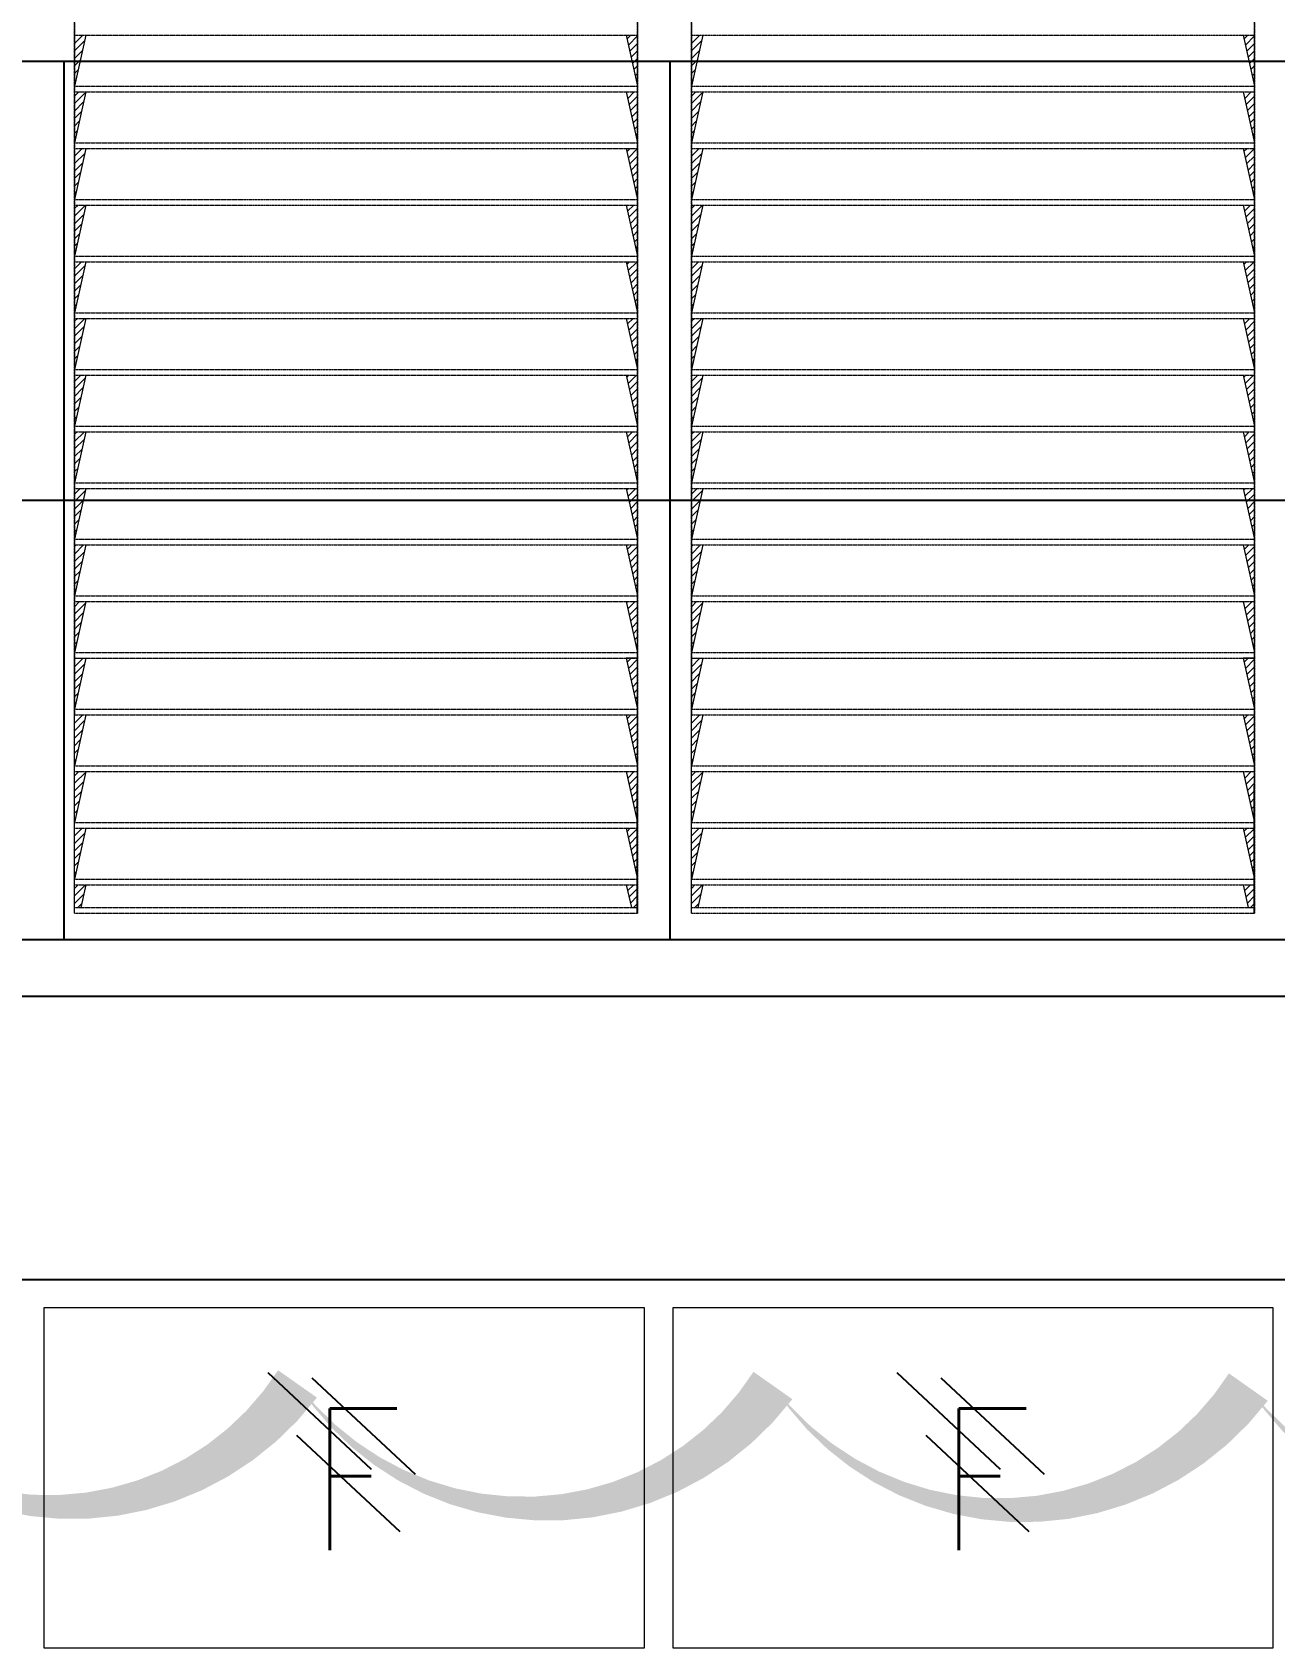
# Model space of a CAD drawing. Header units: inches. Extents: x 102027 to 175311, y -32523 to 10797.
# Drawn here: x 133126 to 135319, y -26163 to -23312 of the extents above; entities that cross this region are included whole.
import ezdxf
from ezdxf import colors
from ezdxf.entities.mleader import LeaderData, LeaderLine
from ezdxf.math import Vec2, Vec3

# ---------------------------------------------------------------- set-up
doc = ezdxf.new("R2010")
doc.units = ezdxf.units.IN
doc.header["$MEASUREMENT"] = 0
for name, pattern in [('CENTER', [2, 1.25, -0.25, 0.25, -0.25]), ('HIDDEN', [0.375, 0.25, -0.125]), ('HIDDEN2', [0.1875, 0.125, -0.0625])]:
    doc.linetypes.add(name, pattern=pattern)
for name, color, linetype in [('1', 1, 'CENTER'), ('M-HVAC-DUCT-NEW', 5, 'Continuous'), ('M-HVAC-PIPE-NEW', 6, 'HIDDEN2'), ('M-X-BKGD', 8, 'Continuous')]:
    doc.layers.add(name, color=color, linetype=linetype)
doc.layers.add('grid nos', color=253, linetype='Continuous', lineweight=0)
doc.styles.add('RomanS', font='romans.shx', dxfattribs={"width": 0.8})
doc.styles.add('SIMPLEX', font='simplex.shx')

# ---------------------------------------------------------------- blocks, each defined once
blk = doc.blocks.new('LOUVER VIL 3')
at = {"layer": '1', "color": 170, "lineweight": 0}
for p, q in [((102387.3, -14110.9), (102387.3, -12810.9)), ((102387.3, -12810.9), (102387.3, -14110.9)), ((103381.3, -14460.9), (103381.3, -12810.9)), ((103381.3, -12810.9), (103381.3, -14460.9)), ((103476.3, -14110.9), (103476.3, -12810.9)), ((103476.3, -12810.9), (103476.3, -14110.9)), ((104470.3, -14460.9), (104470.3, -12810.9)), ((104470.3, -12810.9), (104470.3, -14460.9)), ((102387.3, -12910.9), (103381.3, -12910.9)), ((103361.3, -12910.9), (103381.3, -12910.9)), ((103361.3, -12910.9), (103381.3, -12910.9)), ((103476.3, -12910.9), (104470.3, -12910.9)), ((104450.3, -12910.9), (104470.3, -12910.9)), ((104450.3, -12910.9), (104470.3, -12910.9)), ((102387.3, -13000.9), (103381.3, -13000.9)), ((103476.3, -13000.9), (104470.3, -13000.9)), ((102387.3, -13010.9), (103381.3, -13010.9)), ((103361.3, -13010.9), (103381.3, -13010.9)), ((103361.3, -13010.9), (103381.3, -13010.9)), ((103476.3, -13010.9), (104470.3, -13010.9)), ((104450.3, -13010.9), (104470.3, -13010.9)), ((104450.3, -13010.9), (104470.3, -13010.9)), ((102387.3, -13100.9), (103381.3, -13100.9)), ((102387.3, -13110.9), (103381.3, -13110.9)), ((103361.3, -13110.9), (103381.3, -13110.9)), ((103361.3, -13110.9), (103381.3, -13110.9)), ((103476.3, -13100.9), (104470.3, -13100.9)), ((103476.3, -13110.9), (104470.3, -13110.9)), ((104450.3, -13110.9), (104470.3, -13110.9)), ((104450.3, -13110.9), (104470.3, -13110.9)), ((102387.3, -13200.9), (103381.3, -13200.9)), ((103476.3, -13200.9), (104470.3, -13200.9)), ((102387.3, -13210.9), (103381.3, -13210.9)), ((103361.3, -13210.9), (103381.3, -13210.9)), ((103361.3, -13210.9), (103381.3, -13210.9)), ((103476.3, -13210.9), (104470.3, -13210.9)), ((104450.3, -13210.9), (104470.3, -13210.9)), ((104450.3, -13210.9), (104470.3, -13210.9)), ((102387.3, -13300.9), (103381.3, -13300.9)), ((102387.3, -13310.9), (103381.3, -13310.9)), ((103361.3, -13310.9), (103381.3, -13310.9)), ((103361.3, -13310.9), (103381.3, -13310.9)), ((103476.3, -13300.9), (104470.3, -13300.9)), ((103476.3, -13310.9), (104470.3, -13310.9)), ((104450.3, -13310.9), (104470.3, -13310.9)), ((104450.3, -13310.9), (104470.3, -13310.9)), ((102387.3, -13400.9), (103381.3, -13400.9)), ((103476.3, -13400.9), (104470.3, -13400.9)), ((102387.3, -13410.9), (103381.3, -13410.9)), ((103361.3, -13410.9), (103381.3, -13410.9)), ((103361.3, -13410.9), (103381.3, -13410.9)), ((103476.3, -13410.9), (104470.3, -13410.9)), ((104450.3, -13410.9), (104470.3, -13410.9)), ((104450.3, -13410.9), (104470.3, -13410.9)), ((102387.3, -13500.9), (103381.3, -13500.9)), ((102387.3, -13510.9), (103381.3, -13510.9)), ((103361.3, -13510.9), (103381.3, -13510.9)), ((103361.3, -13510.9), (103381.3, -13510.9)), ((103476.3, -13500.9), (104470.3, -13500.9)), ((103476.3, -13510.9), (104470.3, -13510.9)), ((104450.3, -13510.9), (104470.3, -13510.9)), ((104450.3, -13510.9), (104470.3, -13510.9)), ((102387.3, -13600.9), (103381.3, -13600.9)), ((103476.3, -13600.9), (104470.3, -13600.9)), ((102387.3, -13610.9), (103381.3, -13610.9)), ((103361.3, -13610.9), (103381.3, -13610.9)), ((103361.3, -13610.9), (103381.3, -13610.9)), ((103476.3, -13610.9), (104470.3, -13610.9)), ((104450.3, -13610.9), (104470.3, -13610.9)), ((104450.3, -13610.9), (104470.3, -13610.9)), ((102387.3, -13700.9), (103381.3, -13700.9)), ((102387.3, -13710.9), (103381.3, -13710.9)), ((103361.3, -13710.9), (103381.3, -13710.9)), ((103361.3, -13710.9), (103381.3, -13710.9)), ((103476.3, -13700.9), (104470.3, -13700.9)), ((103476.3, -13710.9), (104470.3, -13710.9)), ((104450.3, -13710.9), (104470.3, -13710.9)), ((104450.3, -13710.9), (104470.3, -13710.9)), ((102387.3, -13800.9), (103381.3, -13800.9)), ((103476.3, -13800.9), (104470.3, -13800.9)), ((102387.3, -13810.9), (103381.3, -13810.9)), ((103361.3, -13810.9), (103381.3, -13810.9)), ((103361.3, -13810.9), (103381.3, -13810.9)), ((103476.3, -13810.9), (104470.3, -13810.9)), ((104450.3, -13810.9), (104470.3, -13810.9)), ((104450.3, -13810.9), (104470.3, -13810.9)), ((102387.3, -13900.9), (103381.3, -13900.9)), ((102387.3, -13910.9), (103381.3, -13910.9)), ((103361.3, -13910.9), (103381.3, -13910.9)), ((103361.3, -13910.9), (103381.3, -13910.9)), ((103476.3, -13900.9), (104470.3, -13900.9)), ((103476.3, -13910.9), (104470.3, -13910.9)), ((104450.3, -13910.9), (104470.3, -13910.9)), ((104450.3, -13910.9), (104470.3, -13910.9)), ((102387.3, -14000.9), (103381.3, -14000.9)), ((103476.3, -14000.9), (104470.3, -14000.9)), ((102387.3, -14010.9), (103381.3, -14010.9)), ((103361.3, -14010.9), (103381.3, -14010.9)), ((103361.3, -14010.9), (103381.3, -14010.9)), ((103476.3, -14010.9), (104470.3, -14010.9)), ((104450.3, -14010.9), (104470.3, -14010.9)), ((104450.3, -14010.9), (104470.3, -14010.9)), ((102387.3, -14100.9), (103381.3, -14100.9)), ((102387.3, -14110.9), (103381.3, -14110.9)), ((103361.3, -14110.9), (103381.3, -14110.9)), ((103361.3, -14110.9), (103381.3, -14110.9)), ((103381.1, -14100.9), (103381.3, -14100.9)), ((103381.1, -14100.9), (103381.3, -14100.9)), ((103476.3, -14100.9), (104470.3, -14100.9)), ((103476.3, -14110.9), (104470.3, -14110.9)), ((104450.3, -14110.9), (104470.3, -14110.9)), ((104450.3, -14110.9), (104470.3, -14110.9)), ((104470.1, -14100.9), (104470.3, -14100.9)), ((104470.1, -14100.9), (104470.3, -14100.9)), ((102387.3, -14200.9), (103381.3, -14200.9)), ((103380.9, -14200.9), (103381.3, -14200.9)), ((103380.9, -14200.9), (103381.3, -14200.9)), ((103476.3, -14200.9), (104470.3, -14200.9)), ((104469.9, -14200.9), (104470.3, -14200.9)), ((104469.9, -14200.9), (104470.3, -14200.9)), ((102387.3, -14210.9), (103381.3, -14210.9)), ((103361.3, -14210.9), (103381.3, -14210.9)), ((103361.3, -14210.9), (103381.3, -14210.9)), ((103476.3, -14210.9), (104470.3, -14210.9)), ((104450.3, -14210.9), (104470.3, -14210.9)), ((104450.3, -14210.9), (104470.3, -14210.9)), ((102387.3, -14300.9), (103381.3, -14300.9)), ((102387.3, -14310.9), (103381.3, -14310.9)), ((103361.3, -14310.9), (103381.3, -14310.9)), ((103361.3, -14310.9), (103381.3, -14310.9)), ((103380.7, -14300.9), (103381.3, -14300.9)), ((103380.7, -14300.9), (103381.3, -14300.9)), ((103476.3, -14300.9), (104470.3, -14300.9)), ((103476.3, -14310.9), (104470.3, -14310.9)), ((104450.3, -14310.9), (104470.3, -14310.9)), ((104450.3, -14310.9), (104470.3, -14310.9)), ((104469.7, -14300.9), (104470.3, -14300.9)), ((104469.7, -14300.9), (104470.3, -14300.9)), ((102387.3, -14400.9), (103381.3, -14400.9)), ((103380.5, -14400.9), (103381.3, -14400.9)), ((103380.5, -14400.9), (103381.3, -14400.9)), ((103476.3, -14400.9), (104470.3, -14400.9)), ((104469.5, -14400.9), (104470.3, -14400.9)), ((104469.5, -14400.9), (104470.3, -14400.9)), ((102387.3, -14410.9), (103381.3, -14410.9)), ((103361.3, -14410.9), (103381.3, -14410.9)), ((103361.3, -14410.9), (103381.3, -14410.9)), ((103476.3, -14410.9), (104470.3, -14410.9)), ((104450.3, -14410.9), (104470.3, -14410.9)), ((104450.3, -14410.9), (104470.3, -14410.9)), ((102387.3, -14450.9), (103381.3, -14450.9)), ((103370.2, -14450.9), (103381.3, -14450.9)), ((103370.2, -14450.9), (103380.4, -14450.9)), ((103476.3, -14450.9), (104470.3, -14450.9)), ((104459.2, -14450.9), (104470.3, -14450.9)), ((104459.2, -14450.9), (104469.4, -14450.9)), ((102387.3, -14460.9), (103381.3, -14460.9)), ((103380.4, -14460.9), (103381.3, -14460.9)), ((103476.3, -14460.9), (104470.3, -14460.9)), ((104469.4, -14460.9), (104470.3, -14460.9))]:
    blk.add_line(p, q, dxfattribs=at)
at = {"layer": 'grid nos', "color": 170, "linetype": 'Continuous', "ltscale": 10000}
for p, q in [((102387.3, -12912.2), (102388.6, -12910.9)), ((102387.3, -12925.5), (102401.9, -12910.9)), ((103362.7, -12917.5), (103369.3, -12910.9)), ((103365.1, -12928.3), (103381.3, -12912.2)), ((103476.3, -12912.2), (103477.6, -12910.9)), ((103476.3, -12925.5), (103490.9, -12910.9)), ((104451.7, -12917.5), (104458.3, -12910.9)), ((104454.1, -12928.3), (104470.3, -12912.2)), ((102387.3, -12938.7), (102405, -12921)), ((102387.3, -12952), (102401.2, -12938)), ((103367.6, -12939.2), (103381.3, -12925.5)), ((103370, -12950), (103381.3, -12938.7)), ((103476.3, -12938.7), (103494, -12921)), ((103476.3, -12952), (103490.2, -12938)), ((104456.6, -12939.2), (104470.3, -12925.5)), ((104459, -12950), (104470.3, -12938.7)), ((102387.3, -12965.2), (102397.4, -12955.1)), ((102387.3, -12978.5), (102393.7, -12972.1)), ((103372.4, -12960.9), (103381.3, -12952)), ((103374.8, -12971.7), (103381.3, -12965.2)), ((103476.3, -12965.2), (103486.4, -12955.1)), ((103476.3, -12978.5), (103482.7, -12972.1)), ((104461.4, -12960.9), (104470.3, -12952)), ((104463.8, -12971.7), (104470.3, -12965.2)), ((102387.3, -12991.8), (102389.9, -12989.2)), ((103377.2, -12982.6), (103381.3, -12978.5)), ((103379.6, -12993.4), (103381.3, -12991.7)), ((103476.3, -12991.8), (103478.9, -12989.2)), ((104466.2, -12982.6), (104470.3, -12978.5)), ((104468.6, -12993.4), (104470.3, -12991.7)), ((102387.3, -13018.3), (102394.7, -13010.9)), ((102387.3, -13031.5), (102407.1, -13011.7)), ((102387.3, -13044.8), (102403.3, -13028.8)), ((103361.4, -13011.6), (103362.1, -13010.9)), ((103363.8, -13022.4), (103375.4, -13010.9)), ((103366.2, -13033.3), (103381.3, -13018.3)), ((103368.7, -13044.1), (103381.3, -13031.5)), ((103476.3, -13018.3), (103483.7, -13010.9)), ((103476.3, -13031.5), (103496.1, -13011.7)), ((103476.3, -13044.8), (103492.3, -13028.8)), ((104450.4, -13011.6), (104451.1, -13010.9)), ((104452.8, -13022.4), (104464.4, -13010.9)), ((104455.2, -13033.3), (104470.3, -13018.3)), ((104457.7, -13044.1), (104470.3, -13031.5)), ((102387.3, -13058.1), (102399.5, -13045.8)), ((103371.1, -13055), (103381.3, -13044.8)), ((103373.5, -13065.8), (103381.3, -13058)), ((103476.3, -13058.1), (103488.5, -13045.8)), ((104460.1, -13055), (104470.3, -13044.8)), ((104462.5, -13065.8), (104470.3, -13058)), ((102387.3, -13071.3), (102395.7, -13062.9)), ((102387.3, -13084.6), (102391.9, -13079.9)), ((103375.9, -13076.7), (103381.3, -13071.3)), ((103378.3, -13087.5), (103381.3, -13084.6)), ((103476.3, -13071.3), (103484.7, -13062.9)), ((103476.3, -13084.6), (103480.9, -13079.9)), ((104464.9, -13076.7), (104470.3, -13071.3)), ((104467.3, -13087.5), (104470.3, -13084.6)), ((102387.3, -13097.8), (102388.1, -13097)), ((102387.3, -13111.1), (102387.5, -13110.9)), ((102387.3, -13124.3), (102400.7, -13110.9)), ((103362.5, -13116.5), (103368.2, -13110.9)), ((103364.9, -13127.4), (103381.3, -13111.1)), ((103380.7, -13098.4), (103381.3, -13097.8)), ((103476.3, -13097.8), (103477.1, -13097)), ((103476.3, -13111.1), (103476.5, -13110.9)), ((103476.3, -13124.3), (103489.7, -13110.9)), ((104451.5, -13116.5), (104457.2, -13110.9)), ((104453.9, -13127.4), (104470.3, -13111.1)), ((104469.7, -13098.4), (104470.3, -13097.8)), ((102387.3, -13137.6), (102405.3, -13119.5)), ((102387.3, -13150.9), (102401.6, -13136.6)), ((103367.3, -13138.2), (103381.3, -13124.3)), ((103369.8, -13149.1), (103381.3, -13137.6)), ((103476.3, -13137.6), (103494.3, -13119.5)), ((103476.3, -13150.9), (103490.6, -13136.6)), ((104456.3, -13138.2), (104470.3, -13124.3)), ((104458.8, -13149.1), (104470.3, -13137.6)), ((102387.3, -13164.1), (102397.8, -13153.6)), ((102387.3, -13177.4), (102394, -13170.7)), ((103372.2, -13159.9), (103381.3, -13150.8)), ((103374.6, -13170.8), (103381.3, -13164.1)), ((103476.3, -13164.1), (103486.8, -13153.6)), ((103476.3, -13177.4), (103483, -13170.7)), ((104461.2, -13159.9), (104470.3, -13150.8)), ((104463.6, -13170.8), (104470.3, -13164.1)), ((102387.3, -13190.6), (102390.2, -13187.7)), ((103377, -13181.6), (103381.3, -13177.4)), ((103379.4, -13192.5), (103381.3, -13190.6)), ((103476.3, -13190.6), (103479.2, -13187.7)), ((104466, -13181.6), (104470.3, -13177.4)), ((104468.4, -13192.5), (104470.3, -13190.6)), ((102387.3, -13217.1), (102393.5, -13210.9)), ((102387.3, -13230.4), (102406.8, -13210.9)), ((102387.3, -13243.7), (102403.6, -13227.3)), ((103363.6, -13221.5), (103374.3, -13210.9)), ((103366, -13232.4), (103381.3, -13217.1)), ((103368.5, -13243.2), (103381.3, -13230.4)), ((103476.3, -13217.1), (103482.5, -13210.9)), ((103476.3, -13230.4), (103495.8, -13210.9)), ((103476.3, -13243.7), (103492.6, -13227.3)), ((104452.6, -13221.5), (104463.3, -13210.9)), ((104455, -13232.4), (104470.3, -13217.1)), ((104457.5, -13243.2), (104470.3, -13230.4)), ((102387.3, -13256.9), (102399.8, -13244.4)), ((103370.9, -13254.1), (103381.3, -13243.7)), ((103373.3, -13264.9), (103381.3, -13256.9)), ((103476.3, -13256.9), (103488.8, -13244.4)), ((104459.9, -13254.1), (104470.3, -13243.7)), ((104462.3, -13264.9), (104470.3, -13256.9)), ((102387.3, -13270.2), (102396, -13261.4)), ((102387.3, -13283.4), (102392.2, -13278.5)), ((103375.7, -13275.7), (103381.3, -13270.2)), ((103378.1, -13286.6), (103381.3, -13283.4)), ((103476.3, -13270.2), (103485, -13261.4)), ((103476.3, -13283.4), (103481.2, -13278.5)), ((104464.7, -13275.7), (104470.3, -13270.2)), ((104467.1, -13286.6), (104470.3, -13283.4)), ((102387.3, -13296.7), (102388.5, -13295.5)), ((102387.3, -13323.2), (102399.6, -13310.9)), ((103362.3, -13315.6), (103367.1, -13310.9)), ((103364.7, -13326.5), (103380.3, -13310.9)), ((103380.5, -13297.4), (103381.3, -13296.7)), ((103476.3, -13296.7), (103477.5, -13295.5)), ((103476.3, -13323.2), (103488.6, -13310.9)), ((104451.3, -13315.6), (104456.1, -13310.9)), ((104453.7, -13326.5), (104469.3, -13310.9)), ((104469.5, -13297.4), (104470.3, -13296.7)), ((102387.3, -13336.5), (102405.7, -13318.1)), ((102387.3, -13349.7), (102401.9, -13335.1)), ((103367.1, -13337.3), (103381.3, -13323.2)), ((103369.6, -13348.2), (103381.3, -13336.5)), ((103476.3, -13336.5), (103494.7, -13318.1)), ((103476.3, -13349.7), (103490.9, -13335.1)), ((104456.1, -13337.3), (104470.3, -13323.2)), ((104458.6, -13348.2), (104470.3, -13336.5)), ((102387.3, -13363), (102398.1, -13352.2)), ((102387.3, -13376.2), (102394.3, -13369.2)), ((103372, -13359), (103381.3, -13349.7)), ((103374.4, -13369.9), (103381.3, -13363)), ((103476.3, -13363), (103487.1, -13352.2)), ((103476.3, -13376.2), (103483.3, -13369.2)), ((104461, -13359), (104470.3, -13349.7)), ((104463.4, -13369.9), (104470.3, -13363)), ((102387.3, -13389.5), (102390.5, -13386.3)), ((103376.8, -13380.7), (103381.3, -13376.2)), ((103379.2, -13391.6), (103381.3, -13389.5)), ((103476.3, -13389.5), (103479.5, -13386.3)), ((104465.8, -13380.7), (104470.3, -13376.2)), ((104468.2, -13391.6), (104470.3, -13389.5)), ((102387.3, -13416), (102392.4, -13410.9)), ((102387.3, -13429.3), (102405.7, -13410.9)), ((102387.3, -13442.5), (102403.9, -13425.9)), ((103363.4, -13420.6), (103373.1, -13410.9)), ((103365.8, -13431.4), (103381.3, -13416)), ((103368.2, -13442.3), (103381.3, -13429.3)), ((103476.3, -13416), (103481.4, -13410.9)), ((103476.3, -13429.3), (103494.7, -13410.9)), ((103476.3, -13442.5), (103492.9, -13425.9)), ((104452.4, -13420.6), (104462.1, -13410.9)), ((104454.8, -13431.4), (104470.3, -13416)), ((104457.2, -13442.3), (104470.3, -13429.3)), ((102387.3, -13455.8), (102400.1, -13442.9)), ((102387.3, -13469.1), (102396.4, -13460)), ((103370.7, -13453.1), (103381.3, -13442.5)), ((103373.1, -13464), (103381.3, -13455.8)), ((103476.3, -13455.8), (103489.1, -13442.9)), ((103476.3, -13469.1), (103485.4, -13460)), ((104459.7, -13453.1), (104470.3, -13442.5)), ((104462.1, -13464), (104470.3, -13455.8)), ((102387.3, -13482.3), (102392.6, -13477)), ((103375.5, -13474.8), (103381.3, -13469)), ((103377.9, -13485.7), (103381.3, -13482.3)), ((103476.3, -13482.3), (103481.6, -13477)), ((104464.5, -13474.8), (104470.3, -13469)), ((104466.9, -13485.7), (104470.3, -13482.3)), ((102387.3, -13495.6), (102388.8, -13494.1)), ((102387.3, -13522.1), (102398.5, -13510.9)), ((102387.3, -13535.3), (102406, -13516.6)), ((103362.1, -13514.7), (103366, -13510.9)), ((103364.5, -13525.6), (103379.2, -13510.9)), ((103380.3, -13496.5), (103381.3, -13495.6)), ((103476.3, -13495.6), (103477.8, -13494.1)), ((103476.3, -13522.1), (103487.5, -13510.9)), ((103476.3, -13535.3), (103495, -13516.6)), ((104451.1, -13514.7), (104455, -13510.9)), ((104453.5, -13525.6), (104468.2, -13510.9)), ((104469.3, -13496.5), (104470.3, -13495.6)), ((102387.3, -13548.6), (102402.2, -13533.7)), ((103366.9, -13536.4), (103381.3, -13522.1)), ((103369.3, -13547.2), (103381.3, -13535.3)), ((103476.3, -13548.6), (103491.2, -13533.7)), ((104455.9, -13536.4), (104470.3, -13522.1)), ((104458.3, -13547.2), (104470.3, -13535.3)), ((102387.3, -13561.9), (102398.4, -13550.7)), ((102387.3, -13575.1), (102394.6, -13567.8)), ((103371.8, -13558.1), (103381.3, -13548.6)), ((103374.2, -13568.9), (103381.3, -13561.8)), ((103476.3, -13561.9), (103487.4, -13550.7)), ((103476.3, -13575.1), (103483.6, -13567.8)), ((104460.8, -13558.1), (104470.3, -13548.6)), ((104463.2, -13568.9), (104470.3, -13561.8)), ((102387.3, -13588.4), (102390.8, -13584.8)), ((103376.6, -13579.8), (103381.3, -13575.1)), ((103379, -13590.6), (103381.3, -13588.4)), ((103476.3, -13588.4), (103479.8, -13584.8)), ((104465.6, -13579.8), (104470.3, -13575.1)), ((104468, -13590.6), (104470.3, -13588.4)), ((102387.3, -13614.9), (102391.3, -13610.9)), ((102387.3, -13628.2), (102404.6, -13610.9)), ((102387.3, -13641.4), (102404.3, -13624.4)), ((103363.2, -13619.7), (103372, -13610.9)), ((103365.6, -13630.5), (103381.3, -13614.9)), ((103368, -13641.4), (103381.3, -13628.1)), ((103476.3, -13614.9), (103480.3, -13610.9)), ((103476.3, -13628.2), (103493.6, -13610.9)), ((103476.3, -13641.4), (103493.3, -13624.4)), ((104452.2, -13619.7), (104461, -13610.9)), ((104454.6, -13630.5), (104470.3, -13614.9)), ((104457, -13641.4), (104470.3, -13628.1)), ((102387.3, -13654.7), (102400.5, -13641.5)), ((102387.3, -13667.9), (102396.7, -13658.5)), ((103370.5, -13652.2), (103381.3, -13641.4)), ((103372.9, -13663.1), (103381.3, -13654.7)), ((103476.3, -13654.7), (103489.5, -13641.5)), ((103476.3, -13667.9), (103485.7, -13658.5)), ((104459.5, -13652.2), (104470.3, -13641.4)), ((104461.9, -13663.1), (104470.3, -13654.7)), ((102387.3, -13681.2), (102392.9, -13675.6)), ((103375.3, -13673.9), (103381.3, -13667.9)), ((103377.7, -13684.8), (103381.3, -13681.2)), ((103476.3, -13681.2), (103481.9, -13675.6)), ((104464.3, -13673.9), (104470.3, -13667.9)), ((104466.7, -13684.8), (104470.3, -13681.2)), ((102387.3, -13694.4), (102389.1, -13692.6)), ((102387.3, -13721), (102397.4, -13710.9)), ((102387.3, -13734.2), (102406.3, -13715.2)), ((103361.9, -13713.8), (103364.8, -13710.9)), ((103364.3, -13724.6), (103378.1, -13710.9)), ((103380.1, -13695.6), (103381.3, -13694.4)), ((103476.3, -13694.4), (103478.1, -13692.6)), ((103476.3, -13721), (103486.4, -13710.9)), ((103476.3, -13734.2), (103495.3, -13715.2)), ((104450.9, -13713.8), (104453.8, -13710.9)), ((104453.3, -13724.6), (104467.1, -13710.9)), ((104469.1, -13695.6), (104470.3, -13694.4)), ((102387.3, -13747.5), (102402.5, -13732.2)), ((103366.7, -13735.5), (103381.3, -13720.9)), ((103369.1, -13746.3), (103381.3, -13734.2)), ((103476.3, -13747.5), (103491.5, -13732.2)), ((104455.7, -13735.5), (104470.3, -13720.9)), ((104458.1, -13746.3), (104470.3, -13734.2)), ((102387.3, -13760.7), (102398.7, -13749.3)), ((102387.3, -13774), (102394.9, -13766.3)), ((103371.6, -13757.2), (103381.3, -13747.5)), ((103374, -13768), (103381.3, -13760.7)), ((103476.3, -13760.7), (103487.7, -13749.3)), ((103476.3, -13774), (103483.9, -13766.3)), ((104460.6, -13757.2), (104470.3, -13747.5)), ((104463, -13768), (104470.3, -13760.7)), ((102387.3, -13787.3), (102391.2, -13783.4)), ((102387.3, -13800.5), (102387.4, -13800.4)), ((103376.4, -13778.9), (103381.3, -13774)), ((103378.8, -13789.7), (103381.3, -13787.2)), ((103381.2, -13800.6), (103381.3, -13800.5)), ((103476.3, -13787.3), (103480.2, -13783.4)), ((103476.3, -13800.5), (103476.4, -13800.4)), ((104465.4, -13778.9), (104470.3, -13774)), ((104467.8, -13789.7), (104470.3, -13787.2)), ((104470.2, -13800.6), (104470.3, -13800.5)), ((102387.3, -13813.8), (102390.2, -13810.9)), ((102387.3, -13827), (102403.4, -13810.9)), ((102387.3, -13840.3), (102404.6, -13823)), ((103363, -13818.7), (103370.9, -13810.9)), ((103365.4, -13829.6), (103381.3, -13813.8)), ((103367.8, -13840.4), (103381.3, -13827)), ((103476.3, -13813.8), (103479.2, -13810.9)), ((103476.3, -13827), (103492.4, -13810.9)), ((103476.3, -13840.3), (103493.6, -13823)), ((104452, -13818.7), (104459.9, -13810.9)), ((104454.4, -13829.6), (104470.3, -13813.8)), ((104456.8, -13840.4), (104470.3, -13827)), ((102387.3, -13853.5), (102400.8, -13840)), ((102387.3, -13866.8), (102397, -13857.1)), ((103370.2, -13851.3), (103381.3, -13840.3)), ((103372.7, -13862.1), (103381.3, -13853.5)), ((103476.3, -13853.5), (103489.8, -13840)), ((103476.3, -13866.8), (103486, -13857.1)), ((104459.2, -13851.3), (104470.3, -13840.3)), ((104461.7, -13862.1), (104470.3, -13853.5)), ((102387.3, -13880.1), (102393.2, -13874.1)), ((103375.1, -13873), (103381.3, -13866.8)), ((103377.5, -13883.8), (103381.3, -13880)), ((103476.3, -13880.1), (103482.2, -13874.1)), ((104464.1, -13873), (104470.3, -13866.8)), ((104466.5, -13883.8), (104470.3, -13880)), ((102387.3, -13893.3), (102389.4, -13891.2)), ((102387.3, -13919.8), (102396.2, -13910.9)), ((102387.3, -13933.1), (102406.6, -13913.7)), ((103361.7, -13912.9), (103363.7, -13910.9)), ((103364.1, -13923.7), (103377, -13910.9)), ((103379.9, -13894.7), (103381.3, -13893.3)), ((103476.3, -13893.3), (103478.4, -13891.2)), ((103476.3, -13919.8), (103485.2, -13910.9)), ((103476.3, -13933.1), (103495.6, -13913.7)), ((104450.7, -13912.9), (104452.7, -13910.9)), ((104453.1, -13923.7), (104466, -13910.9)), ((104468.9, -13894.7), (104470.3, -13893.3)), ((102387.3, -13946.4), (102402.8, -13930.8)), ((103366.5, -13934.6), (103381.3, -13919.8)), ((103368.9, -13945.4), (103381.3, -13933.1)), ((103476.3, -13946.4), (103491.8, -13930.8)), ((104455.5, -13934.6), (104470.3, -13919.8)), ((104457.9, -13945.4), (104470.3, -13933.1)), ((102387.3, -13959.6), (102399.1, -13947.8)), ((102387.3, -13972.9), (102395.3, -13964.9)), ((103371.4, -13956.3), (103381.3, -13946.3)), ((103373.8, -13967.1), (103381.3, -13959.6)), ((103376.2, -13977.9), (103381.3, -13972.9)), ((103476.3, -13959.6), (103488.1, -13947.8)), ((103476.3, -13972.9), (103484.3, -13964.9)), ((104460.4, -13956.3), (104470.3, -13946.3)), ((104462.8, -13967.1), (104470.3, -13959.6)), ((104465.2, -13977.9), (104470.3, -13972.9)), ((102387.3, -13986.1), (102391.5, -13981.9)), ((102387.3, -13999.4), (102387.7, -13999)), ((103378.6, -13988.8), (103381.3, -13986.1)), ((103381, -13999.6), (103381.3, -13999.4)), ((103476.3, -13986.1), (103480.5, -13981.9)), ((103476.3, -13999.4), (103476.7, -13999)), ((104467.6, -13988.8), (104470.3, -13986.1)), ((104470, -13999.6), (104470.3, -13999.4)), ((102387.3, -14012.6), (102389, -14010.9)), ((102387.3, -14025.9), (102402.3, -14010.9)), ((102387.3, -14039.2), (102404.9, -14021.5)), ((103362.8, -14017.8), (103369.8, -14010.9)), ((103365.2, -14028.7), (103381.3, -14012.6)), ((103367.6, -14039.5), (103381.3, -14025.9)), ((103476.3, -14012.6), (103478, -14010.9)), ((103476.3, -14025.9), (103491.3, -14010.9)), ((103476.3, -14039.2), (103493.9, -14021.5)), ((104451.8, -14017.8), (104458.8, -14010.9)), ((104454.2, -14028.7), (104470.3, -14012.6)), ((104456.6, -14039.5), (104470.3, -14025.9)), ((102387.3, -14052.4), (102401.1, -14038.6)), ((102387.3, -14065.7), (102397.3, -14055.6)), ((103370, -14050.4), (103381.3, -14039.1)), ((103372.5, -14061.2), (103381.3, -14052.4)), ((103476.3, -14052.4), (103490.1, -14038.6)), ((103476.3, -14065.7), (103486.3, -14055.6)), ((104459, -14050.4), (104470.3, -14039.1)), ((104461.5, -14061.2), (104470.3, -14052.4)), ((102387.3, -14078.9), (102393.5, -14072.7)), ((103374.9, -14072.1), (103381.3, -14065.7)), ((103377.3, -14082.9), (103381.3, -14078.9)), ((103476.3, -14078.9), (103482.5, -14072.7)), ((104463.9, -14072.1), (104470.3, -14065.7)), ((104466.3, -14082.9), (104470.3, -14078.9)), ((102387.3, -14092.2), (102389.7, -14089.7)), ((102387.3, -14112.2), (102388.6, -14110.9)), ((102387.3, -14125.5), (102401.9, -14110.9)), ((103362.7, -14117.5), (103369.3, -14110.9)), ((103365.1, -14128.3), (103381.3, -14112.2)), ((103379.7, -14093.8), (103381.3, -14092.2)), ((103476.3, -14092.2), (103478.7, -14089.7)), ((103476.3, -14112.2), (103477.6, -14110.9)), ((103476.3, -14125.5), (103490.9, -14110.9)), ((104451.7, -14117.5), (104458.3, -14110.9)), ((104454.1, -14128.3), (104470.3, -14112.2)), ((104468.7, -14093.8), (104470.3, -14092.2)), ((102387.3, -14138.7), (102405, -14121)), ((102387.3, -14152), (102401.2, -14138)), ((103367.6, -14139.2), (103381.3, -14125.5)), ((103370, -14150), (103381.3, -14138.7)), ((103476.3, -14138.7), (103494, -14121)), ((103476.3, -14152), (103490.2, -14138)), ((104456.6, -14139.2), (104470.3, -14125.5)), ((104459, -14150), (104470.3, -14138.7)), ((102387.3, -14165.2), (102397.4, -14155.1)), ((102387.3, -14178.5), (102393.7, -14172.1)), ((103372.4, -14160.9), (103381.3, -14152)), ((103374.8, -14171.7), (103381.3, -14165.2)), ((103476.3, -14165.2), (103486.4, -14155.1)), ((103476.3, -14178.5), (103482.7, -14172.1)), ((104461.4, -14160.9), (104470.3, -14152)), ((104463.8, -14171.7), (104470.3, -14165.2)), ((102387.3, -14191.8), (102389.9, -14189.2)), ((103377.2, -14182.6), (103381.3, -14178.5)), ((103379.6, -14193.4), (103381.3, -14191.7)), ((103476.3, -14191.8), (103478.9, -14189.2)), ((104466.2, -14182.6), (104470.3, -14178.5)), ((104468.6, -14193.4), (104470.3, -14191.7)), ((102387.3, -14218.3), (102394.7, -14210.9)), ((102387.3, -14231.5), (102407.1, -14211.7)), ((102387.3, -14244.8), (102403.3, -14228.8)), ((103361.4, -14211.6), (103362.1, -14210.9)), ((103363.8, -14222.4), (103375.4, -14210.9)), ((103366.2, -14233.3), (103381.3, -14218.3)), ((103476.3, -14218.3), (103483.7, -14210.9)), ((103476.3, -14231.5), (103496.1, -14211.7)), ((103476.3, -14244.8), (103492.3, -14228.8)), ((104450.4, -14211.6), (104451.1, -14210.9)), ((104452.8, -14222.4), (104464.4, -14210.9)), ((104455.2, -14233.3), (104470.3, -14218.3)), ((102387.3, -14258.1), (102399.5, -14245.8)), ((103368.7, -14244.1), (103381.3, -14231.5)), ((103371.1, -14255), (103381.3, -14244.8)), ((103373.5, -14265.8), (103381.3, -14258)), ((103476.3, -14258.1), (103488.5, -14245.8)), ((104457.7, -14244.1), (104470.3, -14231.5)), ((104460.1, -14255), (104470.3, -14244.8)), ((104462.5, -14265.8), (104470.3, -14258)), ((102387.3, -14271.3), (102395.7, -14262.9)), ((102387.3, -14284.6), (102391.9, -14279.9)), ((103375.9, -14276.7), (103381.3, -14271.3)), ((103378.3, -14287.5), (103381.3, -14284.6)), ((103476.3, -14271.3), (103484.7, -14262.9)), ((103476.3, -14284.6), (103480.9, -14279.9)), ((104464.9, -14276.7), (104470.3, -14271.3)), ((104467.3, -14287.5), (104470.3, -14284.6)), ((102387.3, -14297.8), (102388.1, -14297)), ((102387.3, -14311.1), (102387.5, -14310.9)), ((102387.3, -14324.3), (102400.7, -14310.9)), ((103362.5, -14316.5), (103368.2, -14310.9)), ((103364.9, -14327.4), (103381.3, -14311.1)), ((103380.7, -14298.4), (103381.3, -14297.8)), ((103476.3, -14297.8), (103477.1, -14297)), ((103476.3, -14311.1), (103476.5, -14310.9)), ((103476.3, -14324.3), (103489.7, -14310.9)), ((104451.5, -14316.5), (104457.2, -14310.9)), ((104453.9, -14327.4), (104470.3, -14311.1)), ((104469.7, -14298.4), (104470.3, -14297.8)), ((102387.3, -14337.6), (102405.3, -14319.5)), ((102387.3, -14350.9), (102401.6, -14336.6)), ((103367.3, -14338.2), (103381.3, -14324.3)), ((103369.8, -14349.1), (103381.3, -14337.6)), ((103476.3, -14337.6), (103494.3, -14319.5)), ((103476.3, -14350.9), (103490.6, -14336.6)), ((104456.3, -14338.2), (104470.3, -14324.3)), ((104458.8, -14349.1), (104470.3, -14337.6)), ((102387.3, -14364.1), (102397.8, -14353.6)), ((102387.3, -14377.4), (102394, -14370.7)), ((103372.2, -14359.9), (103381.3, -14350.8)), ((103374.6, -14370.8), (103381.3, -14364.1)), ((103476.3, -14364.1), (103486.8, -14353.6)), ((103476.3, -14377.4), (103483, -14370.7)), ((104461.2, -14359.9), (104470.3, -14350.8)), ((104463.6, -14370.8), (104470.3, -14364.1)), ((102387.3, -14390.6), (102390.2, -14387.7)), ((103377, -14381.6), (103381.3, -14377.4)), ((103379.4, -14392.5), (103381.3, -14390.6)), ((103476.3, -14390.6), (103479.2, -14387.7)), ((104466, -14381.6), (104470.3, -14377.4)), ((104468.4, -14392.5), (104470.3, -14390.6)), ((102387.3, -14417.1), (102393.5, -14410.9)), ((102387.3, -14430.4), (102406.8, -14410.9)), ((102387.3, -14443.7), (102403.6, -14427.3)), ((103363.6, -14421.5), (103374.3, -14410.9)), ((103366, -14432.4), (103381.3, -14417.1)), ((103476.3, -14417.1), (103482.5, -14410.9)), ((103476.3, -14430.4), (103495.8, -14410.9)), ((103476.3, -14443.7), (103492.6, -14427.3)), ((104452.6, -14421.5), (104463.3, -14410.9)), ((104455, -14432.4), (104470.3, -14417.1)), ((102393.3, -14450.9), (102399.8, -14444.4)), ((103368.5, -14443.2), (103381.3, -14430.4)), ((103374, -14450.9), (103381.3, -14443.7)), ((103482.3, -14450.9), (103488.8, -14444.4)), ((104457.5, -14443.2), (104470.3, -14430.4)), ((104463, -14450.9), (104470.3, -14443.7))]:
    blk.add_line(p, q, dxfattribs=at)
at = {"layer": 'grid nos', "color": 170, "linetype": 'HIDDEN', "ltscale": 10000}
for p, q in [((102407.3, -12910.9), (102387.3, -13000.9)), ((103361.3, -12910.9), (103381.3, -13000.9)), ((103496.3, -12910.9), (103476.3, -13000.9)), ((104450.3, -12910.9), (104470.3, -13000.9)), ((102407.3, -13010.9), (102387.3, -13100.9)), ((103361.3, -13010.9), (103381.3, -13100.9)), ((103496.3, -13010.9), (103476.3, -13100.9)), ((104450.3, -13010.9), (104470.3, -13100.9)), ((102407.3, -13110.9), (102387.3, -13200.9)), ((103361.3, -13110.9), (103381.3, -13200.9)), ((103496.3, -13110.9), (103476.3, -13200.9)), ((104450.3, -13110.9), (104470.3, -13200.9)), ((102407.3, -13210.9), (102387.3, -13300.9)), ((103361.3, -13210.9), (103381.3, -13300.9)), ((103496.3, -13210.9), (103476.3, -13300.9)), ((104450.3, -13210.9), (104470.3, -13300.9)), ((102407.3, -13310.9), (102387.3, -13400.9)), ((103361.3, -13310.9), (103381.3, -13400.9)), ((103496.3, -13310.9), (103476.3, -13400.9)), ((104450.3, -13310.9), (104470.3, -13400.9)), ((102407.3, -13410.9), (102387.3, -13500.9)), ((103361.3, -13410.9), (103381.3, -13500.9)), ((103496.3, -13410.9), (103476.3, -13500.9)), ((104450.3, -13410.9), (104470.3, -13500.9)), ((102407.3, -13510.9), (102387.3, -13600.9)), ((103361.3, -13510.9), (103381.3, -13600.9)), ((103496.3, -13510.9), (103476.3, -13600.9)), ((104450.3, -13510.9), (104470.3, -13600.9)), ((102407.3, -13610.9), (102387.3, -13700.9)), ((103361.3, -13610.9), (103381.3, -13700.9)), ((103496.3, -13610.9), (103476.3, -13700.9)), ((104450.3, -13610.9), (104470.3, -13700.9)), ((102407.3, -13710.9), (102387.3, -13800.9)), ((103361.3, -13710.9), (103381.3, -13800.9)), ((103496.3, -13710.9), (103476.3, -13800.9)), ((104450.3, -13710.9), (104470.3, -13800.9)), ((102407.3, -13810.9), (102387.3, -13900.9)), ((103361.3, -13810.9), (103381.3, -13900.9)), ((103496.3, -13810.9), (103476.3, -13900.9)), ((104450.3, -13810.9), (104470.3, -13900.9)), ((102407.3, -13910.9), (102387.3, -14000.9)), ((103361.3, -13910.9), (103381.3, -14000.9)), ((103496.3, -13910.9), (103476.3, -14000.9)), ((104450.3, -13910.9), (104470.3, -14000.9)), ((102387.3, -14100.9), (102387.3, -14010.9)), ((102387.3, -14010.9), (102407.3, -14010.9)), ((102407.3, -14010.9), (102387.3, -14100.9)), ((102387.3, -14460.9), (102387.3, -14010.9)), ((103381.3, -14010.9), (103361.3, -14010.9)), ((103361.3, -14010.9), (103381.3, -14100.9)), ((103380.4, -14460.9), (103381.3, -14010.9)), ((103381.3, -14100.9), (103381.3, -14010.9)), ((103476.3, -14100.9), (103476.3, -14010.9)), ((103476.3, -14010.9), (103496.3, -14010.9)), ((103496.3, -14010.9), (103476.3, -14100.9)), ((103476.3, -14460.9), (103476.3, -14010.9)), ((104470.3, -14010.9), (104450.3, -14010.9)), ((104450.3, -14010.9), (104470.3, -14100.9)), ((104469.4, -14460.9), (104470.3, -14010.9)), ((104470.3, -14100.9), (104470.3, -14010.9)), ((102407.3, -14110.9), (102387.3, -14200.9)), ((103361.3, -14110.9), (103381.3, -14200.9)), ((103496.3, -14110.9), (103476.3, -14200.9)), ((104450.3, -14110.9), (104470.3, -14200.9)), ((102407.3, -14210.9), (102387.3, -14300.9)), ((103361.3, -14210.9), (103381.3, -14300.9)), ((103496.3, -14210.9), (103476.3, -14300.9)), ((104450.3, -14210.9), (104470.3, -14300.9)), ((102407.3, -14310.9), (102387.3, -14400.9)), ((103361.3, -14310.9), (103381.3, -14400.9)), ((103496.3, -14310.9), (103476.3, -14400.9)), ((104450.3, -14310.9), (104470.3, -14400.9)), ((102407.3, -14410.9), (102398.4, -14450.9)), ((103361.3, -14410.9), (103370.2, -14450.9)), ((103496.3, -14410.9), (103487.4, -14450.9)), ((104450.3, -14410.9), (104459.2, -14450.9)), ((102396.2, -14460.9), (102396, -14461.4)), ((103485.2, -14460.9), (103485, -14461.4))]:
    blk.add_line(p, q, dxfattribs=at)

msp = doc.modelspace()

# ---------------------------------------------------------------- linework, layer by layer
at = {"layer": 'M-HVAC-DUCT-NEW', "color": 2}
msp.add_lwpolyline([(131076.4, -25689.4, 0, 83.9, 0.520567), (131915.6, -25692.2, 0, 83.9, 0.520567), (132754.8, -25695, 0, 83.9, 0.520567), (133594, -25697.8, 0, 83.9, 0.520567), (134433.2, -25700.6, 0, 83.9, 0.520567), (135272.4, -25703.4, 0, 83.9, 0.520567), (136111.6, -25706.2, 0, 83.9, 0.520567), (136950.8, -25709, 0, 83.9, 0.520567), (137790, -25711.8, 0, 83.9, 0.520567), (138011.4, -25094.7, 0, 83.9, 0.520567), (138011.4, -24255.5, 0, 83.9, 0.520567), (138011.4, -23416.3, 0, 83.9, 0.520567), (138011.4, -22577.1, 0, 83.9, 0.520567), (137434.9, -22312.4, 0, 83.9, 0.520567), (136595.7, -22309.6, 0, 83.9, 0.520567), (135756.5, -22306.8, 0, 83.9, 0.520567), (134917.3, -22304, 0, 83.9, 0.520567), (134078.1, -22301.2, 0, 83.9, 0.520567), (133238.9, -22298.4, 0, 83.9, 0.520567), (132399.7, -22295.6, 0, 83.9, 0.520567), (131560.5, -22292.8, 0, 83.9, 0.520567)], format="xyseb", dxfattribs=at)
at = {"layer": 'M-X-BKGD', "color": 8}
for p, q in [((133181.4, -23363.4), (133181.4, -24913.4)), ((134251.4, -23363.4), (134251.4, -24913.4)), ((137461.4, -24138.4), (132111.4, -24138.4)), ((132011.4, -25013.4), (137561.4, -25013.4)), ((132011.4, -25513.4), (137561.4, -25513.4)), ((133541.5, -25677.8), (133723.8, -25848)), ((133619.2, -25686.8), (133801.5, -25857)), ((134652, -25677.8), (134834.3, -25848)), ((134729.7, -25686.8), (134912, -25857)), ((133592.3, -25788.3), (133774.6, -25958.5)), ((134702.8, -25788.3), (134885.1, -25958.5))]:
    msp.add_line(p, q, dxfattribs=at)
msp.add_lwpolyline([(137461.4, -23363.4), (132111.4, -23363.4), (132111.4, -24913.4), (137461.4, -24913.4)], close=True, dxfattribs=at)
at = {"layer": 'M-X-BKGD', "color": 8, "lineweight": 0}
for points in [[(134206.4, -25563.4), (133146.4, -25563.4), (133146.4, -26163.4), (134206.4, -26163.4)], [(135316.4, -25563.4), (134256.4, -25563.4), (134256.4, -26163.4), (135316.4, -26163.4)]]:
    msp.add_lwpolyline(points, close=True, dxfattribs=at)

# ---------------------------------------------------------------- block references
at = {"layer": 'M-HVAC-DUCT-NEW'}
msp.add_blockref('LOUVER VIL 3', (30813.1, -10405.9), dxfattribs=at)

# ---------------------------------------------------------------- texts
at = {"layer": 'M-X-BKGD', "color": 8, "style": 'SIMPLEX', "width": 0.85}
for p in [(133614.6, -25991.3), (134725.1, -25991.3)]:
    msp.add_text('F', height=250, dxfattribs=at).set_placement(p)

# ---------------------------------------------------------------- next in the draw order: leaders
at = {"layer": 'M-HVAC-PIPE-NEW'}
ml = msp.add_multileader_mtext('Standard', dxfattribs=at)
ml.set_content('RAIN PROOF LOUVERS\\P(TYP.)', color=2, style='RomanS')
ml.set_leader_properties(color=2)
ml.build(insert=Vec2(0, 0))
ml.multileader.update_dxf_attribs({"dogleg_length": 16769.6, "arrow_head_size": 600})
ctx = ml.context
ctx.base_point, ctx.char_height, ctx.arrow_head_size, ctx.landing_gap_size, ctx.plane_origin = Vec3(127262.3, -20080.3), 600, 600, 1000, Vec3(129700, -12682.8)
notes = []
notes.append((ctx, [(0, (1, 1, 0), (124799.9, -20080.3), (1, 0), 2462.4, [(0, [(124799.9, -22915.8)], 0, [])])]))
ctx.mtext.insert, ctx.mtext.flow_direction = Vec3(128262.3, -19680.3), 5
ctx.mtext.has_bg_fill, ctx.mtext.bg_color, ctx.mtext.bg_scale_factor, ctx.mtext.bg_transparency, ctx.mtext.use_window_bg_color = 1, -1023410167, 1.5, 0, 1
for ctx, leaders in notes:
    for number, flags, end, landing, length, lines in leaders:
        leader = LeaderData()
        leader.index, (leader.has_last_leader_line, leader.has_dogleg_vector, leader.attachment_direction) = number, flags
        leader.last_leader_point, leader.dogleg_vector, leader.dogleg_length = Vec3(end), Vec3(landing), length
        for number, points, colour, breaks in lines:
            line = LeaderLine()
            line.index, line.vertices, line.color, line.breaks = number, Vec3.list(points), colors.encode_raw_color(colour), breaks
            leader.lines.append(line)
        ctx.leaders.append(leader)

doc.saveas('drawing.dxf')
